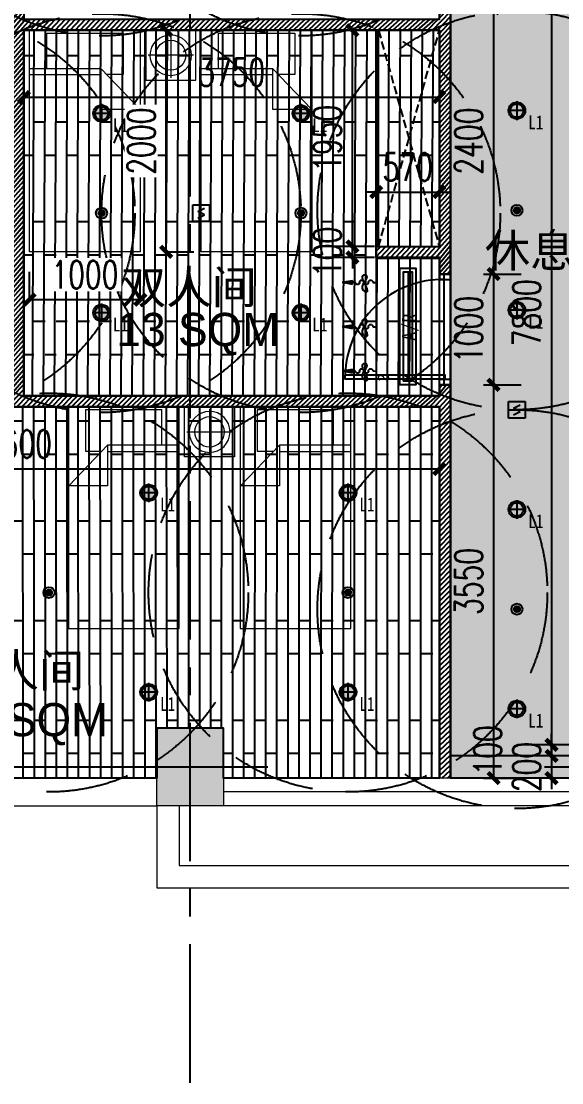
# Model space of a CAD drawing. Header units: millimetres. Extents: x -86392818 to -86307589, y 1129347621 to 1129375919.
# Drawn here: x -86329814 to -86324934, y 1129347621 to 1129357203 of the extents above; entities that cross this region are included whole.
import ezdxf
from ezdxf.enums import TextEntityAlignment as Align

# ---------------------------------------------------------------- set-up
doc = ezdxf.new("R2010")
doc.units = ezdxf.units.MM
doc.header["$LTSCALE"] = 1000
for name, pattern in [('__DASH', [0.35, 0.25, -0.1]), ('CENTER', [2, 1.25, -0.25, 0.25, -0.25]), ('DASH', [0.35, 0.25, -0.1]), ('DASHED', [19.049999999999997, 12.7, -6.35])]:
    doc.linetypes.add(name, pattern=pattern)
doc.layers.get('Defpoints').update_dxf_attribs({"color": 250})
for name, color, linetype in [('AD-DOOR', 4, 'Continuous'), ('A—墙体-填充', 8, 'Continuous'), ('A—轴线', 1, 'CENTER'), ('A—轴线尺寸', 1, 'Continuous'), ('C—平顶—喷淋', 5, 'Continuous'), ('C—平顶—暖通', 47, 'Continuous'), ('C—平顶—灯具', 1, 'Continuous'), ('C—平顶—烟感 温感', 3, 'Continuous'), ('C—平顶—轮廓线', 4, 'Continuous'), ('F—地坪—hatch', 8, 'Continuous'), ('F—地坪—分格', 5, 'Continuous'), ('p—平面—文字', 40, 'Continuous'), ('P—平面—移动家具', 165, 'Continuous'), ('P—隔墙—石膏板墙（到顶）', 2, 'Continuous'), ('TEXT\u3000文字', 4, 'Continuous'), ('WALL-DIM', 3, 'Continuous'), ('家具尺寸', 165, 'Continuous')]:
    doc.layers.add(name, color=color, linetype=linetype)
for name, color, linetype, lineweight in [('Q-01 原始墙柱', 7, 'Continuous', 0), ('Q-02 墙柱填充', 250, 'Continuous', 0), ('Q-11 建筑幕墙', 60, 'Continuous', 0), ('家具', 45, 'Continuous', 9)]:
    doc.layers.add(name, color=color, linetype=linetype, lineweight=lineweight)
doc.styles.add('_TCH_DIM_T3', font='SIMPLEX', dxfattribs={"width": 0.7058823529411765, "bigfont": 'GBCBIG'})
doc.styles.add('ADD-dim', font='isocp.shx', dxfattribs={"width": 0.7, "bigfont": 'hztxt.shx'})
doc.styles.add('HZTXT', font='t.shx', dxfattribs={"bigfont": 'hztxt.shx'})
doc.styles.add('MtXpl_', font='simhei.ttf')
doc.styles.add('STO', font='')
doc.styles.add('WORD-2', font='simhei.ttf', dxfattribs={"height": 2.5})
doc.styles.add('黑体', font='simhei.ttf')
doc.styles.get('STO').set_extended_font_data('SimSun')
doc.dimstyles.new('ADD-(模型空间)', dxfattribs={"dimscale": 100, "dimtxt": 3, "dimasz": 1, "dimexe": 1, "dimexo": 1, "dimgap": 0.4, "dimtad": 1, "dimdec": 0, "dimrnd": 5, "dimzin": 0, "dimdsep": 46, "dimtxsty": 'ADD-dim', "dimblk1": 'DIM1', "dimblk2": 'DIM1', "dimsah": 1, "dimcen": 2, "dimclrd": 33, "dimclre": 33, "dimclrt": 4, "dimadec": 0, "dimazin": 0, "dimtfac": 2, "dimtdec": 0, "dimtix": 1, "dimtmove": 2, "dimatfit": 3, "dimldrblk": 'HBA_Leader_Arrow', "dimfxl": 5, "dimfxlon": 1, "dimtolj": 1, "dimtzin": 0, "dimarcsym": 0})
doc.dimstyles.new('WALL-DIM', dxfattribs={"dimtxt": 250, "dimasz": 100, "dimexe": 250, "dimexo": 300, "dimgap": 100, "dimtad": 1, "dimdec": 0, "dimzin": 0, "dimdsep": 46, "dimtxsty": '_TCH_DIM_T3', "dimblk": 'ARCHTICK', "dimcen": 0.09, "dimclrd": 1, "dimclre": 1, "dimclrt": 7, "dimazin": 2, "dimtfac": 1, "dimtdec": 0, "dimtix": 1, "dimtmove": 2, "dimatfit": 3, "dimfxl": 500, "dimfxlon": 1, "dimtolj": 1, "dimtzin": 0, "dimarcsym": 0})
pattern_1 = [(269.9999999931174, (0, 0), (99.99999948342943, -1.201236269209245e-08), []), (359.9999999931174, (0, 0), (1.081113193379377e-07, 899.9999953508649), [99.99999948342943, -99.99999948342943]), (359.9999999931174, (-99.99999944739234, 299.9999984623007), (1.081113193379377e-07, 899.9999953508649), [99.99999948342943, -99.99999948342943])]

# ---------------------------------------------------------------- blocks, each defined once
blk = doc.blocks.new('SYL11215022')
at = {"layer": '家具'}
for p, q in [((1050.459868043661, 2000), (50.45986804366112, 2000)), ((50.45986804366112, 2000), (50.45986804366112, 0)), ((204.3058246523142, 1973.333333969116), (204.3058246523142, 1600.000010728836)), ((893.448530882597, 1973.333333969116), (204.3058246523142, 1973.333333969116)), ((893.535710260272, 1654.400009155273), (893.535710260272, 1973.54080080986)), ((1050.459868043661, 0), (1050.459868043661, 2000)), ((1325.459868043661, 1980.047607183456), (1325.459868043661, 1569.952392816544)), ((2600.459868043661, 2000), (1600.459868043661, 2000)), ((1600.459868043661, 2000), (1600.459868043661, 0)), ((1754.305824652314, 1973.333333969116), (1754.305824652314, 1600.000010728836)), ((2443.448530882597, 1973.333333969116), (1754.305824652314, 1973.333333969116)), ((2443.535710260272, 1654.400009155273), (2443.535710260272, 1973.54080080986)), ((2600.459868043661, 0), (2600.459868043661, 2000)), ((1120.412260755897, 1775), (1530.507475331426, 1775)), ((54.56242688000202, 1289.600018978119), (405.3337720483541, 1654.400009155273)), ((1050.459868043661, 1654.400009155273), (405.3337720483541, 1654.400009155273)), ((405.3337720483541, 1654.400009155273), (405.3337720483541, 1289.600018978119)), ((1604.562426880002, 1289.600018978119), (1955.333772048354, 1654.400009155273)), ((2600.459868043661, 1654.400009155273), (1955.333772048354, 1654.400009155273)), ((1955.333772048354, 1654.400009155273), (1955.333772048354, 1289.600018978119)), ((204.3058246523142, 1600.000010728836), (353.0257644355297, 1600.000010728836)), ((405.3337720483541, 1596.800010681152), (1050.459868043661, 1596.800010681152)), ((1754.305824652314, 1600.000010728836), (1903.02576443553, 1600.000010728836)), ((1955.333772048354, 1596.800010681152), (2600.459868043661, 1596.800010681152)), ((405.3337720483541, 1289.600018978119), (54.56242688000202, 1289.600018978119)), ((1955.333772048354, 1289.600018978119), (1604.562426880002, 1289.600018978119)), ((50.45986804366112, 0), (1050.459868043661, 0)), ((1600.459868043661, 0), (2600.459868043661, 0))]:
    blk.add_line(p, q, dxfattribs=at)
blk.add_lwpolyline([(1550.459868043661, 1550), (1100.459868043661, 1550), (1100.459868043661, 2000), (1550.459868043661, 2000)], close=True, dxfattribs=at)
for radius, start in [(185.0476072919593, 270.2522354533353), (135.0476072919592, 270.3469040224289)]:
    blk.add_arc((1325.459868043661, 1775), radius, start, 270, dxfattribs=at)
blk = doc.blocks.new('SDSZDFSFDHFJGK')
at = {"color": 8}
blk.add_line((859, -49.99999999998545), (-41, -49.99999999998545), dxfattribs=at)
for points in [[(-41, 0), (-41, 900), (0, 900), (0, 0)], [(-41, 50.00000000001455), (-41, -49.99999999998545), (-91, -49.99999999998545), (-91, 50.00000000001455)], [(859, 50.00000000001455), (859, -49.99999999998545), (909, -49.99999999998545), (909, 50.00000000001455)]]:
    blk.add_lwpolyline(points, close=True)
blk.add_arc((-17.25437660326861, 22.72038917466125), 876.5488854589667, 358.5147112231557, 88.87209163520977, dxfattribs=at)
blk = doc.blocks.new('DIM1')
at = {"color": 8}
blk.add_line((-1.071428571420256, 0), (1.071428571420256, 0), dxfattribs=at)
at = {"const_width": 0.3571428571369176}
blk.add_lwpolyline([(-0.5, -0.5), (0.5, 0.5)], dxfattribs=at)
blk = doc.blocks.new('*D135')
at = {"layer": 'A—轴线尺寸', "color": 33, "lineweight": -2, "transparency": 16777216}
for p, q in [((-2152.406210213901, -3.461333177949624e-13), (-2752.406210213901, -4.426206767755606e-13)), ((-2652.406210213901, -100.0000000000005), (-2652.406210213901, -900.0000000000025)), ((-2152.4062102139, -1000.000000000002), (-2752.4062102139, -1000.000000000003))]:
    blk.add_line(p, q, dxfattribs=at)
at = {"layer": 'Defpoints', "color": 0, "transparency": 16777216}
for p in [(0, 0), (-2652.406210213901, -1000.000000000003), (10280.50964246691, -1000)]:
    blk.add_point(p, dxfattribs=at)
at = {"layer": 'A—轴线尺寸', "color": 33, "lineweight": -2, "transparency": 16777216, "xscale": 100, "yscale": 100, "zscale": 100}
for p, rotation in [((-2652.406210213901, -4.265394502787942e-13), 90), ((-2652.406210213901, -1000.000000000003), 270)]:
    blk.add_blockref('DIM1', p, dxfattribs=dict(at, rotation=rotation))
at = {"layer": 'A—轴线尺寸', "color": 4, "transparency": 16777216, "insert": (-2842.4062102139, -500.0000000000006), "char_height": 300, "attachment_point": 5, "rotation": 90, "style": 'ADD-dim'}
blk.add_mtext('\\A1;1000', dxfattribs=at)
blk = doc.blocks.new('HBA_Leader_Arrow')
blk.add_line((0, 0), (-1, -2.5011e-12))
at = {"extrusion": (0, 0, -1)}
blk.add_lwpolyline([(0, 0), (0.5972653364297003, -1.064895548016236), (0.9647843767884297, -0.7876872378553799), (0.0743038223095027, 5.9117e-12), (0.9647843767884297, 0.7876872378503778), (0.5972653364301542, 1.064895548012827)], close=True, dxfattribs=at)
for points in [[(-0.9647843767920676, 0.7876872378503778), (-0.5972653364351564, 1.064895548013055), (-0.0743038223163239, -2.274e-13), (0, 0)], [(-0.9647843767884297, -0.7876872378553799), (-0.5972653364297003, -1.064895548016236), (-0.0743038223163239, -2.274e-13), (0, 0)]]:
    blk.add_solid(points)
blk = doc.blocks.new('dffsdsardegew')
at = {"layer": 'C—平顶—灯具'}
h = blk.add_hatch(color=7, dxfattribs=at)
h.set_gradient(color1=(255, 255, 255), color2=(128, 128, 128), name='SPHERICAL')
edge = h.paths.add_edge_path()
edge.add_arc((0, 0), 59.99999982783518, 0, 360)
for p, q in [((84.94745390117168, 0), (-84.94745390117168, 0)), ((0, 84.94745397567749), (0, -84.94745397567749))]:
    blk.add_line(p, q, dxfattribs=at)
for radius in [74.99999978479399, 59.99999982783518]:
    blk.add_circle((0, 0), radius, dxfattribs=at)
at = {"layer": 'C—平顶—灯具', "style": '黑体', "width": 0.8}
blk.add_text('L1', height=124.9999996419401, dxfattribs=at).set_placement((171.2003185302019, -105.796276807785, 94.12059754060085), align=Align.MIDDLE_CENTER)
blk = doc.blocks.new('pen lin')
at = {"layer": 'C—平顶—喷淋'}
blk.add_hatch(color=8, dxfattribs=at).paths.add_polyline_path([(-27.5, 0, 1), (27.5, 0, 1)])
for radius in [49.99999999999999, 27.49999999999999]:
    blk.add_circle((0, 0), radius, dxfattribs=at)
at = {"layer": 'Defpoints', "color": 251, "linetype": 'DASH', "ltscale": 3}
blk.add_circle((0, 0), 1800, dxfattribs=at)
blk = doc.blocks.new('_ArchTick')
at = {"color": 44, "const_width": 0.4}
blk.add_lwpolyline([(-0.5, -0.5), (0.5, 0.5)], dxfattribs=at)
blk = doc.blocks.new('*D193')
at = {"layer": 'Defpoints', "color": 0, "transparency": 16777216}
for p in [(-86326824.2929096, 1129355170.563719), (-86326324.2066024, 1129355170.563719), (-86326324.2066024, 1129355070.563719)]:
    blk.add_point(p, dxfattribs=at)
at = {"layer": 'WALL-DIM', "color": 1, "lineweight": -2, "transparency": 16777216}
for p, q in [((-86326824.2929096, 1129355170.563719), (-86326824.2929096, 1129355270.563719)), ((-86326624.2066024, 1129355170.563719), (-86327074.2929096, 1129355170.563719)), ((-86326824.2929096, 1129355070.563719), (-86326824.2929096, 1129355170.563719)), ((-86326624.2066024, 1129355070.563719), (-86327074.2929096, 1129355070.563719)), ((-86326824.2929096, 1129355070.563719), (-86326824.2929096, 1129354970.563719))]:
    blk.add_line(p, q, dxfattribs=at)
at = {"layer": 'WALL-DIM', "color": 1, "lineweight": -2, "transparency": 16777216, "xscale": 100, "yscale": 100, "zscale": 100}
for p, rotation in [((-86326824.2929096, 1129355170.563719), 270), ((-86326824.2929096, 1129355070.563719), 90)]:
    blk.add_blockref('_ArchTick', p, dxfattribs=dict(at, rotation=rotation))
at = {"layer": 'WALL-DIM', "color": 7, "transparency": 16777216, "insert": (-86327049.29290926, 1129355120.563719), "char_height": 250, "attachment_point": 5, "rotation": 90, "style": '_TCH_DIM_T3'}
blk.add_mtext('\\A1;100', dxfattribs=at)
blk = doc.blocks.new('*D194')
at = {"layer": 'Defpoints', "color": 0, "transparency": 16777216}
for p in [(-86326824.29290964, 1129357120.965557), (-86326466.06808792, 1129357120.965557), (-86326324.2066024, 1129355170.563719)]:
    blk.add_point(p, dxfattribs=at)
at = {"layer": 'WALL-DIM', "color": 1, "lineweight": -2, "transparency": 16777216}
for p, q in [((-86326766.06808792, 1129357120.965557), (-86327074.29290964, 1129357120.965557)), ((-86326824.29290964, 1129355170.563719), (-86326824.29290964, 1129357120.965557)), ((-86326624.2066024, 1129355170.563719), (-86327074.29290964, 1129355170.563719))]:
    blk.add_line(p, q, dxfattribs=at)
at = {"layer": 'WALL-DIM', "color": 1, "lineweight": -2, "transparency": 16777216, "xscale": 100, "yscale": 100, "zscale": 100}
for p, rotation in [((-86326824.29290964, 1129357120.965557), 90), ((-86326824.29290964, 1129355170.563719), 270)]:
    blk.add_blockref('_ArchTick', p, dxfattribs=dict(at, rotation=rotation))
at = {"layer": 'WALL-DIM', "color": 7, "transparency": 16777216, "insert": (-86327049.2929093, 1129356145.764638), "char_height": 250, "attachment_point": 5, "rotation": 90, "style": '_TCH_DIM_T3'}
blk.add_mtext('\\A1;1950', dxfattribs=at)
blk = doc.blocks.new('*D195')
at = {"layer": 'Defpoints', "color": 0, "transparency": 16777216}
for p in [(-86326039.20660238, 1129355661.178685), (-86326609.20660238, 1129355175.563719), (-86326039.20660238, 1129355175.563719)]:
    blk.add_point(p, dxfattribs=at)
at = {"layer": 'WALL-DIM', "color": 1, "lineweight": -2, "transparency": 16777216}
for p, q in [((-86326609.20660238, 1129355475.563719), (-86326609.20660238, 1129355911.178685)), ((-86326039.20660238, 1129355475.563719), (-86326039.20660238, 1129355911.178685)), ((-86326609.20660238, 1129355661.178685), (-86326709.20660238, 1129355661.178685)), ((-86326609.20660238, 1129355661.178685), (-86326039.20660238, 1129355661.178685)), ((-86326039.20660238, 1129355661.178685), (-86325939.20660238, 1129355661.178685))]:
    blk.add_line(p, q, dxfattribs=at)
at = {"layer": 'WALL-DIM', "color": 1, "lineweight": -2, "transparency": 16777216, "xscale": 100, "yscale": 100, "zscale": 100}
blk.add_blockref('_ArchTick', (-86326609.20660238, 1129355661.178685), dxfattribs=at)
at = {"layer": 'WALL-DIM', "color": 1, "lineweight": -2, "transparency": 16777216, "xscale": 100, "yscale": 100, "zscale": 100, "rotation": 180}
blk.add_blockref('_ArchTick', (-86326039.20660238, 1129355661.178685), dxfattribs=at)
at = {"layer": 'WALL-DIM', "color": 7, "transparency": 16777216, "insert": (-86326324.20660238, 1129355886.178685), "char_height": 250, "attachment_point": 5, "style": '_TCH_DIM_T3'}
blk.add_mtext('\\A1;570', dxfattribs=at)
blk = doc.blocks.new('*D201')
at = {"layer": 'Defpoints', "color": 0, "transparency": 16777216}
for p in [(-86333639.30134529, 1129353695.441485), (-86326039.20660238, 1129353695.441485), (-86326039.20660238, 1129353161.662208)]:
    blk.add_point(p, dxfattribs=at)
at = {"layer": 'WALL-DIM', "color": 1, "lineweight": -2, "transparency": 16777216}
for p, q in [((-86333639.30134529, 1129353395.441485), (-86333639.30134529, 1129352911.662208)), ((-86326039.20660238, 1129353395.441485), (-86326039.20660238, 1129352911.662208)), ((-86333639.30134529, 1129353161.662208), (-86326039.20660238, 1129353161.662208))]:
    blk.add_line(p, q, dxfattribs=at)
at = {"layer": 'WALL-DIM', "color": 1, "lineweight": -2, "transparency": 16777216, "xscale": 100, "yscale": 100, "zscale": 100, "rotation": 180}
blk.add_blockref('_ArchTick', (-86333639.30134529, 1129353161.662208), dxfattribs=at)
at = {"layer": 'WALL-DIM', "color": 1, "lineweight": -2, "transparency": 16777216, "xscale": 100, "yscale": 100, "zscale": 100}
blk.add_blockref('_ArchTick', (-86326039.20660238, 1129353161.662208), dxfattribs=at)
at = {"layer": 'WALL-DIM', "color": 7, "transparency": 16777216, "insert": (-86329839.25397384, 1129353386.662208), "char_height": 250, "attachment_point": 5, "style": '_TCH_DIM_T3'}
blk.add_mtext('\\A1;7600', dxfattribs=at)
blk = doc.blocks.new('*D207')
at = {"layer": 'Defpoints', "color": 0, "transparency": 16777216}
for p in [(-86329789.25397384, 1129357004.336864), (-86326039.20660233, 1129357004.336864), (-86326039.20660233, 1129356517.94135)]:
    blk.add_point(p, dxfattribs=at)
at = {"layer": 'WALL-DIM', "color": 1, "lineweight": -2, "transparency": 16777216}
for p, q in [((-86329789.25397384, 1129356704.336864), (-86329789.25397384, 1129356267.94135)), ((-86326039.20660233, 1129356704.336864), (-86326039.20660233, 1129356267.94135)), ((-86329789.25397384, 1129356517.94135), (-86326039.20660233, 1129356517.94135))]:
    blk.add_line(p, q, dxfattribs=at)
at = {"layer": 'WALL-DIM', "color": 1, "lineweight": -2, "transparency": 16777216, "xscale": 100, "yscale": 100, "zscale": 100, "rotation": 180}
blk.add_blockref('_ArchTick', (-86329789.25397384, 1129356517.94135), dxfattribs=at)
at = {"layer": 'WALL-DIM', "color": 1, "lineweight": -2, "transparency": 16777216, "xscale": 100, "yscale": 100, "zscale": 100}
blk.add_blockref('_ArchTick', (-86326039.20660233, 1129356517.94135), dxfattribs=at)
at = {"layer": 'WALL-DIM', "color": 7, "transparency": 16777216, "insert": (-86327914.23028809, 1129356742.94135), "char_height": 250, "attachment_point": 5, "style": '_TCH_DIM_T3'}
blk.add_mtext('\\A1;3750', dxfattribs=at)
blk = doc.blocks.new('*D292')
at = {"layer": 'Defpoints', "color": 0, "transparency": 16777216}
for p in [(-86324299.20660242, 1129358470.965557), (-86325026.65022859, 1129350670.965557), (-86324339.20660241, 1129350670.965557)]:
    blk.add_point(p, dxfattribs=at)
at = {"layer": 'WALL-DIM', "color": 1, "lineweight": -2, "transparency": 16777216}
for p, q in [((-86324599.20660242, 1129358470.965557), (-86325276.65022859, 1129358470.965557)), ((-86325026.65022859, 1129358470.965557), (-86325026.65022859, 1129350670.965557)), ((-86324639.20660241, 1129350670.965557), (-86325276.65022859, 1129350670.965557))]:
    blk.add_line(p, q, dxfattribs=at)
at = {"layer": 'WALL-DIM', "color": 1, "lineweight": -2, "transparency": 16777216, "xscale": 100, "yscale": 100, "zscale": 100}
for p, rotation in [((-86325026.65022859, 1129358470.965557), 90), ((-86325026.65022859, 1129350670.965557), 270)]:
    blk.add_blockref('_ArchTick', p, dxfattribs=dict(at, rotation=rotation))
at = {"layer": 'WALL-DIM', "color": 7, "transparency": 16777216, "insert": (-86325251.65022825, 1129354570.965557), "char_height": 250, "attachment_point": 5, "rotation": 90, "style": '_TCH_DIM_T3'}
blk.add_mtext('\\A1;7800', dxfattribs=at)
blk = doc.blocks.new('*D293')
at = {"layer": 'Defpoints', "color": 0, "transparency": 16777216}
for p in [(-86324339.20660241, 1129350670.965557), (-86325026.65022868, 1129350570.965557), (-86324339.20660241, 1129350570.965557)]:
    blk.add_point(p, dxfattribs=at)
at = {"layer": 'WALL-DIM', "color": 1, "lineweight": -2, "transparency": 16777216}
for p, q in [((-86325026.65022868, 1129350670.965557), (-86325026.65022868, 1129350770.965557)), ((-86324639.20660241, 1129350670.965557), (-86325276.65022868, 1129350670.965557)), ((-86325026.65022868, 1129350670.965557), (-86325026.65022868, 1129350570.965557)), ((-86324639.20660241, 1129350570.965557), (-86325276.65022868, 1129350570.965557)), ((-86325026.65022868, 1129350570.965557), (-86325026.65022868, 1129350470.965557))]:
    blk.add_line(p, q, dxfattribs=at)
at = {"layer": 'WALL-DIM', "color": 1, "lineweight": -2, "transparency": 16777216, "xscale": 100, "yscale": 100, "zscale": 100}
for p, rotation in [((-86325026.65022868, 1129350670.965557), 270), ((-86325026.65022868, 1129350570.965557), 90)]:
    blk.add_blockref('_ArchTick', p, dxfattribs=dict(at, rotation=rotation))
at = {"layer": 'WALL-DIM', "color": 7, "transparency": 16777216, "insert": (-86325602.34415856, 1129350620.965557), "char_height": 250, "attachment_point": 5, "rotation": 90, "style": '_TCH_DIM_T3'}
blk.add_mtext('\\A1;100', dxfattribs=at)
blk = doc.blocks.new('*D294')
at = {"layer": 'Defpoints', "color": 0, "transparency": 16777216}
for p in [(-86324339.20660241, 1129350570.965557), (-86325026.65022865, 1129350370.965557), (-86324339.20660241, 1129350370.965557)]:
    blk.add_point(p, dxfattribs=at)
at = {"layer": 'WALL-DIM', "color": 1, "lineweight": -2, "transparency": 16777216}
for p, q in [((-86325026.65022865, 1129350570.965557), (-86325026.65022865, 1129350670.965557)), ((-86324639.20660241, 1129350570.965557), (-86325276.65022865, 1129350570.965557)), ((-86325026.65022865, 1129350570.965557), (-86325026.65022865, 1129350370.965557)), ((-86324639.20660241, 1129350370.965557), (-86325276.65022865, 1129350370.965557)), ((-86325026.65022865, 1129350370.965557), (-86325026.65022865, 1129350270.965557))]:
    blk.add_line(p, q, dxfattribs=at)
at = {"layer": 'WALL-DIM', "color": 1, "lineweight": -2, "transparency": 16777216, "xscale": 100, "yscale": 100, "zscale": 100}
for p, rotation in [((-86325026.65022865, 1129350570.965557), 270), ((-86325026.65022865, 1129350370.965557), 90)]:
    blk.add_blockref('_ArchTick', p, dxfattribs=dict(at, rotation=rotation))
at = {"layer": 'WALL-DIM', "color": 7, "transparency": 16777216, "insert": (-86325251.6502283, 1129350470.965557), "char_height": 250, "attachment_point": 5, "rotation": 90, "style": '_TCH_DIM_T3'}
blk.add_mtext('\\A1;200', dxfattribs=at)
blk = doc.blocks.new('*D297')
at = {"layer": 'Defpoints', "color": 0, "transparency": 16777216}
for p in [(-86325939.20660236, 1129357320.965556), (-86325939.20660236, 1129354920.965556), (-86325549.53988303, 1129354920.965556)]:
    blk.add_point(p, dxfattribs=at)
at = {"layer": 'WALL-DIM', "color": 1, "lineweight": -2, "transparency": 16777216}
for p, q in [((-86325639.20660236, 1129357320.965556), (-86325299.53988303, 1129357320.965556)), ((-86325549.53988303, 1129357320.965556), (-86325549.53988303, 1129354920.965556)), ((-86325639.20660236, 1129354920.965556), (-86325299.53988303, 1129354920.965556))]:
    blk.add_line(p, q, dxfattribs=at)
at = {"layer": 'WALL-DIM', "color": 1, "lineweight": -2, "transparency": 16777216, "xscale": 100, "yscale": 100, "zscale": 100}
for p, rotation in [((-86325549.53988303, 1129357320.965556), 90), ((-86325549.53988303, 1129354920.965556), 270)]:
    blk.add_blockref('_ArchTick', p, dxfattribs=dict(at, rotation=rotation))
at = {"layer": 'WALL-DIM', "color": 7, "transparency": 16777216, "insert": (-86325774.53988269, 1129356120.965556), "char_height": 250, "attachment_point": 5, "rotation": 90, "style": '_TCH_DIM_T3'}
blk.add_mtext('\\A1;2400', dxfattribs=at)
blk = doc.blocks.new('*D298')
at = {"layer": 'Defpoints', "color": 0, "transparency": 16777216}
for p in [(-86325939.20660236, 1129354920.965556), (-86325939.20660235, 1129353920.965556), (-86325549.53988306, 1129353920.965556)]:
    blk.add_point(p, dxfattribs=at)
at = {"layer": 'WALL-DIM', "color": 1, "lineweight": -2, "transparency": 16777216}
for p, q in [((-86325639.20660236, 1129354920.965556), (-86325299.53988306, 1129354920.965556)), ((-86325549.53988306, 1129354920.965556), (-86325549.53988306, 1129353920.965556)), ((-86325639.20660235, 1129353920.965556), (-86325299.53988306, 1129353920.965556))]:
    blk.add_line(p, q, dxfattribs=at)
at = {"layer": 'WALL-DIM', "color": 1, "lineweight": -2, "transparency": 16777216, "xscale": 100, "yscale": 100, "zscale": 100}
for p, rotation in [((-86325549.53988306, 1129354920.965556), 90), ((-86325549.53988306, 1129353920.965556), 270)]:
    blk.add_blockref('_ArchTick', p, dxfattribs=dict(at, rotation=rotation))
at = {"layer": 'WALL-DIM', "color": 7, "transparency": 16777216, "insert": (-86325774.53988272, 1129354420.965556), "char_height": 250, "attachment_point": 5, "rotation": 90, "style": '_TCH_DIM_T3'}
blk.add_mtext('\\A1;1000', dxfattribs=at)
blk = doc.blocks.new('*D299')
at = {"layer": 'Defpoints', "color": 0, "transparency": 16777216}
for p in [(-86325939.20660235, 1129353920.965556), (-86325939.20660235, 1129350370.965557), (-86325549.53988309, 1129350370.965557)]:
    blk.add_point(p, dxfattribs=at)
at = {"layer": 'WALL-DIM', "color": 1, "lineweight": -2, "transparency": 16777216}
for p, q in [((-86325639.20660235, 1129353920.965556), (-86325299.53988309, 1129353920.965556)), ((-86325549.53988309, 1129353920.965556), (-86325549.53988309, 1129350370.965557)), ((-86325639.20660235, 1129350370.965557), (-86325299.53988309, 1129350370.965557))]:
    blk.add_line(p, q, dxfattribs=at)
at = {"layer": 'WALL-DIM', "color": 1, "lineweight": -2, "transparency": 16777216, "xscale": 100, "yscale": 100, "zscale": 100}
for p, rotation in [((-86325549.53988309, 1129353920.965556), 90), ((-86325549.53988309, 1129350370.965557), 270)]:
    blk.add_blockref('_ArchTick', p, dxfattribs=dict(at, rotation=rotation))
at = {"layer": 'WALL-DIM', "color": 7, "transparency": 16777216, "insert": (-86325774.53988275, 1129352145.965556), "char_height": 250, "attachment_point": 5, "rotation": 90, "style": '_TCH_DIM_T3'}
blk.add_mtext('\\A1;3550', dxfattribs=at)
blk = doc.blocks.new('smoker')
for p, q in [((-144.0000000984874, -144.0000000975269), (-144.0000000984874, 144.0000000975269)), ((-144.0000000984874, 144.0000000975269), (144.0000000981381, 144.0000000975269)), ((-57.60000004037283, 28.80000001835288), (57.60000004037283, 86.40000006099581)), ((57.60000004037283, -28.80000001835288), (-57.60000004037283, 28.80000001835288)), ((144.0000000981381, 144.0000000975269), (144.0000000981381, -144.0000000975269)), ((144.0000000981381, -144.0000000975269), (-144.0000000984874, -144.0000000975269)), ((-57.60000004037283, -86.40000006099581), (57.60000004037283, -28.80000001835288))]:
    blk.add_line(p, q)
blk = doc.blocks.new('*U307')
at = {"linetype": 'DASHED', "ltscale": 5}
h = blk.add_hatch(dxfattribs=at)
h.set_pattern_fill('ANSI31', color=250, scale=8, angle=315, style=0)
h.set_pattern_definition([(0, (408.4614638931748, 1.935061369293013e-11), (8.9e-15, 25.4), [])])
h.paths.add_polyline_path([(16.12207963719263, 58.87791939108989), (16.12207963722176, 16.12207963752008), (508.6769951292886, 16.12207963753943), (508.6769951292595, 58.87791939110924)])
blk.add_line((-2.91038e-11, 74.9999990286099), (0, 0))
at = {"color": 251}
blk.add_line((16.12207963719265, 58.87791939108989), (16.12207963722176, 16.12207963752007), dxfattribs=at)
blk.add_lwpolyline([(-2.91038e-11, 74.9999990286099), (524.7990747669469, 74.99999902862926), (524.799074766976, 1.935061369293013e-11), (0, 0)])
blk.add_lwpolyline([(-2.91038e-11, 74.9999990286099), (524.7990747669469, 74.99999902862926), (524.799074766976, 1.935061369293013e-11), (0, 0)])
blk.add_lwpolyline([(16.12207963719265, 58.87791939108989), (508.6769951292595, 58.87791939110924), (508.6769951292886, 16.12207963753942), (16.12207963722176, 16.12207963752007)], dxfattribs=at)
blk.add_lwpolyline([(16.12207963719265, 58.87791939108989), (508.6769951292595, 58.87791939110924), (508.6769951292886, 16.12207963753942), (16.12207963722176, 16.12207963752007)], dxfattribs=at)
at = {"style": 'WORD-2'}
blk.add_attdef('A/S_001', (591.0874119215388, 55.90921457137409), '', height=40, dxfattribs=at)
blk = doc.blocks.new('A$C17F63F54')
at = {"layer": 'C—平顶—暖通'}
blk.add_hatch(color=256, dxfattribs=at).paths.add_polyline_path([(-0.2596390900653205, 128.0441900849401), (-6.633894742175471, 89.06014079574379), (6.278446664589865, 89.0518114004517)])
for p, q in [((-0.2596390900798724, 128.044190084911), (-6.633894742095436, 89.0601407958311, 304.2596566384486)), ((-0.2596390900798724, 128.0441900847945), (6.278446664575313, 89.0518114004517, 304.5291036382209)), ((6.278446664458897, 89.05181140033528, 304.5291036382191), (-6.633894742182747, 89.06014079574379, 304.2596566384432)), ((-0.1755918459457462, 86.5952645567013), (-0.1805815091574914, 89.0559779413743)), ((-0.1612779507486266, 79.53619223384885), (-0.1755918459457462, 86.5952645567013)), ((-0.02530511620716425, 12.47952726966469), (-7.275957614183426e-12, 0))]:
    blk.add_line(p, q, dxfattribs=at)
for centre, major_axis, ratio, start_param, end_param in [((-0.1936202255965327, 54.38977389701176), (5.856204199849822, 5.88000206145645), 0.9999999999967406, 0.6339838656442424, 2.35619449019425), ((-0.1102881379702012, 54.38994287222158), (-5.939046229121175, 5.915009400773366), 0.9999999999993869, 0.7853981634135043, 2.356194490209538), ((-4.326824604977446, 66.95456925107283), (-9.390456606674936, 9.352451044021558), 0.9999999999928292, 4.712388980353386, 5.176036589349728), ((-0.07629492933483562, 37.62577663132106), (-5.939046229128526, 5.915009400780688), 0.9999999999969119, 3.926990816973035, 5.497787143763095), ((2.017945406601939, 69.08379723731196), (-4.648549790141436, 4.629735928611958), 0.9999999999997758, 2.20478019244536, 4.248741371395992), ((-4.326824604569993, 66.95456925098551), (-9.390456606399347, 9.352451043747072), 0.999999999999482, 4.248741371376741, 4.712388980377646), ((-0.04230172053939896, 20.86161038989667), (-5.939046229227773, 5.915009400879527), 0.9999999999984901, -0.7853981633982032, 0.7853981633964535), ((-0.04230172065581428, 20.8616103901295), (-5.939046229121175, 5.915009400773366), 0.9999999999993869, 0.7853981634135043, 2.356194490209538), ((-0.07629492933483562, 37.62577663094271), (5.915009400780688, 5.939046229128526), 0.9999999999969119, 3.926990817006285, 5.497787143796343)]:
    blk.add_ellipse(centre, major_axis=major_axis, ratio=ratio, start_param=start_param, end_param=end_param, dxfattribs=at)
blk.add_spline([(-0.196613282438193, 45.02082850955776, 8.114779437599282), (29.25720798734255, 48.68284663185477, -81.53406640920548), (13.41335598957812, 39.69659893005155, 8.07266106468478), (-26.6037407601325, 48.11037714872509, 8.07266106468478), (-25.43068081071397, 36.40358729084255, 8.07266106468478), (-0.196613282438193, 45.02082850955776, 8.114779437599282)], degree=3, dxfattribs=at)
blk = doc.blocks.new('fdfdsfdshrtfew')
at = {"layer": 'C—平顶—暖通', "xscale": 2.4, "yscale": 2.4, "zscale": 2.4, "rotation": 270}
for p in [(0, 800), (0, 400), (0, 0)]:
    blk.add_blockref('A$C17F63F54', p, dxfattribs=at)
at = {"layer": 'C—平顶—暖通', "style": 'STO'}
blk.add_text('S', height=100, rotation=90, dxfattribs=at).set_placement((-15.85923075675964, -94.37552370131016, -1116.165065676689))
blk = doc.blocks.new('*D347')
at = {"layer": 'Defpoints', "color": 0, "transparency": 16777216}
for p in [(-86328739.25397383, 1129354690.282074), (-86329739.25397383, 1129353997.3796), (-86328739.25397383, 1129353997.3796)]:
    blk.add_point(p, dxfattribs=at)
at = {"layer": '家具尺寸', "color": 1, "lineweight": -2, "transparency": 16777216}
for p, q in [((-86329739.25397383, 1129354685.282074), (-86329739.25397383, 1129354940.282074)), ((-86328739.25397383, 1129354685.282074), (-86328739.25397383, 1129354940.282074)), ((-86329739.25397383, 1129354690.282074), (-86328739.25397383, 1129354690.282074))]:
    blk.add_line(p, q, dxfattribs=at)
at = {"layer": '家具尺寸', "color": 1, "lineweight": -2, "transparency": 16777216, "xscale": 100, "yscale": 100, "zscale": 100, "rotation": 180}
blk.add_blockref('_ArchTick', (-86329739.25397383, 1129354690.282074), dxfattribs=at)
at = {"layer": '家具尺寸', "color": 1, "lineweight": -2, "transparency": 16777216, "xscale": 100, "yscale": 100, "zscale": 100}
blk.add_blockref('_ArchTick', (-86328739.25397383, 1129354690.282074), dxfattribs=at)
at = {"layer": '家具尺寸', "color": 7, "transparency": 16777216, "insert": (-86329239.25397383, 1129354915.282074), "char_height": 250, "attachment_point": 5, "style": '_TCH_DIM_T3', "bg_fill": 3, "box_fill_scale": 1.1, "bg_fill_color": 256, "bg_fill_true_color": 13158600, "bg_fill_transparency": 0}
blk.add_mtext('\\A1;1000', dxfattribs=at)
blk = doc.blocks.new('*D348')
at = {"layer": 'Defpoints', "color": 0, "transparency": 16777216}
for p in [(-86328996.92865027, 1129357120.965557), (-86328505.97795884, 1129357120.965557), (-86328996.92865027, 1129355120.965557)]:
    blk.add_point(p, dxfattribs=at)
at = {"layer": '家具尺寸', "color": 1, "lineweight": -2, "transparency": 16777216}
for p, q in [((-86328510.97795884, 1129357120.965557), (-86328255.97795884, 1129357120.965557)), ((-86328505.97795884, 1129355120.965557), (-86328505.97795884, 1129357120.965557)), ((-86328510.97795884, 1129355120.965557), (-86328255.97795884, 1129355120.965557))]:
    blk.add_line(p, q, dxfattribs=at)
at = {"layer": '家具尺寸', "color": 1, "lineweight": -2, "transparency": 16777216, "xscale": 100, "yscale": 100, "zscale": 100}
for p, rotation in [((-86328505.97795884, 1129357120.965557), 90), ((-86328505.97795884, 1129355120.965557), 270)]:
    blk.add_blockref('_ArchTick', p, dxfattribs=dict(at, rotation=rotation))
at = {"layer": '家具尺寸', "color": 7, "transparency": 16777216, "insert": (-86328730.9779585, 1129356120.965556), "char_height": 250, "attachment_point": 5, "rotation": 90, "style": '_TCH_DIM_T3', "bg_fill": 3, "box_fill_scale": 1.1, "bg_fill_color": 256, "bg_fill_true_color": 13158600, "bg_fill_transparency": 0}
blk.add_mtext('\\A1;2000', dxfattribs=at)
blk = doc.blocks.new('A$C5AE9663F')
at = {"layer": 'A—轴线', "color": 24, "linetype": 'CENTER'}
blk.add_line((9200, -2850), (9200, 24600), dxfattribs=at)
at = {"layer": 'A—轴线', "color": 24, "linetype": 'CENTER', "ltscale": 10}
blk.add_line((29900, 0), (-4400, 0), dxfattribs=at)
at = {"layer": 'A—轴线尺寸'}
dim = blk.add_linear_dim(base=(-2652.406210213901, -1000.000000000003), p1=(0, 0), p2=(10280.5096424669, -1000), angle=90, dimstyle='ADD-(模型空间)', dxfattribs=at)
dim.commit()
dim.dimension.update_dxf_attribs({"geometry": '*D135', "text_midpoint": (-2842.4062102139, -500.0000000000006)})

msp = doc.modelspace()

# ---------------------------------------------------------------- hatches: boundary and pattern name
at = {"layer": 'A—墙体-填充'}
h = msp.add_hatch(dxfattribs=at)
h.set_pattern_fill('ANSI31', color=8, scale=10, style=0)
h.set_pattern_definition([(45, (0, 0), (-22.45064030267288, 22.45064030267288), [])])
h.paths.add_polyline_path([(-86325939.20660233, 1129357320.965556), (-86326039.20660233, 1129357320.965556), (-86326039.20660238, 1129357220.965556), (-86329789.25397384, 1129357220.965556), (-86329789.25397384, 1129360520.965556), (-86328589.20660238, 1129360520.965556), (-86328589.20660238, 1129360620.965556), (-86333739.30134529, 1129360620.965557), (-86333739.30134529, 1129358320.965556), (-86333639.3013453, 1129358320.965556), (-86333639.3013453, 1129358470.563719), (-86333069.30134529, 1129358470.563719), (-86333069.30134529, 1129358570.563719), (-86333639.3013453, 1129358570.563719), (-86333639.30134529, 1129360520.965556), (-86329889.25397384, 1129360520.965556), (-86329889.25397384, 1129357220.965556), (-86333639.30134532, 1129357220.965556), (-86333639.30134532, 1129357320.965556), (-86333739.3013453, 1129357320.965556), (-86333739.30134535, 1129354920.965556), (-86333639.3013454, 1129354920.965556), (-86333639.30134535, 1129355070.563719), (-86333069.30134535, 1129355070.563719), (-86333069.30134535, 1129355170.563719), (-86333639.30134535, 1129355170.563719), (-86333639.30134532, 1129357120.965556), (-86329889.25397384, 1129357120.965556), (-86329889.25397384, 1129353820.965556), (-86333639.30134532, 1129353820.965556), (-86333639.30134538, 1129353920.965556), (-86333739.30134535, 1129353920.965556), (-86333739.3013453, 1129351470.815869), (-86333639.30134535, 1129351470.815869), (-86333639.30134535, 1129351670.563719), (-86333069.30134532, 1129351670.563719), (-86333069.30134532, 1129351770.563719), (-86333639.30134532, 1129351770.563719), (-86333639.30134533, 1129353720.965556), (-86326039.20660238, 1129353720.965556), (-86326039.20660238, 1129350370.965556), (-86325939.20660238, 1129350370.965556), (-86325939.20660232, 1129353920.965556), (-86326039.20660232, 1129353920.965556), (-86326039.20660238, 1129353820.965556), (-86329789.25397384, 1129353820.965556), (-86329789.25397384, 1129357120.965556), (-86326039.20660233, 1129357120.965556), (-86326039.20660238, 1129355170.563719), (-86326609.20660236, 1129355170.563719), (-86326609.20660236, 1129355070.563719), (-86326039.20660238, 1129355070.563719), (-86326039.20660238, 1129354920.965556), (-86325939.20660238, 1129354920.965556)])
at = {"layer": 'F—地坪—hatch'}
h = msp.add_hatch(dxfattribs=at)
h.set_pattern_fill('AR-SAND', color=251, scale=5)
h.set_pattern_definition([(37.50000000000001, (0, 0), (-8.000156479920228, 244.7066186646712), [0, -193.04, 0, -215.9, 0, -206.375]), (7.499999999999999, (0, 0), (224.7616415690013, 358.4125502841771), [0, -104.14, 0, -173.99, 0, -66.67500000000001]), (327.5, (-156.21, 0), (395.496185120729, 0.718592339272881), [0, -63.5, 0, -228.6, 0, -298.45]), (317.5, (-156.21, 0), (381.7782262361486, 111.4646616286082), [0, -31.75, 0, -149.86, 0, -171.45])])
h.paths.add_polyline_path([(-86323939.20660238, 1129350370.965556), (-86323939.20660238, 1129352320.965557), (-86323939.20660238, 1129352420.965557), (-86323939.2066025, 1129354370.965557), (-86323939.20660238, 1129354470.965557), (-86323939.20660238, 1129356420.965556), (-86323939.20660238, 1129356520.965556), (-86323939.20660238, 1129358470.965556), (-86324739.20660238, 1129358470.965556), (-86324739.20660238, 1129360620.965556), (-86325939.20660238, 1129360620.965556), (-86325939.20660238, 1129350370.965556)])
h = msp.add_hatch(dxfattribs=at)
h.set_pattern_fill('A-木地板', color=251, scale=0.9999999948342944, angle=-90.00000000688259)
h.set_pattern_definition(pattern_1)
h.paths.add_polyline_path([(-86326039.20660222, 1129357120.965556), (-86329789.25397368, 1129357120.965556), (-86329789.25397368, 1129353820.965556), (-86326039.2066022, 1129353820.965556), (-86326039.2066022, 1129353920.965556), (-86325939.20660217, 1129353920.965556), (-86325939.20660217, 1129354920.965556), (-86326039.20660217, 1129354920.965556), (-86326039.20660217, 1129355065.563719), (-86326609.20660222, 1129355065.563719), (-86326609.20660222, 1129355165.563719), (-86326039.20660222, 1129355165.563719)])
h = msp.add_hatch(dxfattribs=at)
h.set_pattern_fill('A-木地板', color=251, scale=0.9999999948342944, angle=-90.00000000688259)
h.set_pattern_definition(pattern_1)
h.paths.add_polyline_path([(-86326039.20660238, 1129353720.965556), (-86333639.30134532, 1129353720.965556), (-86333639.30134532, 1129351765.563719), (-86333069.30134532, 1129351765.563719), (-86333069.30134532, 1129351665.563719), (-86333639.30134535, 1129351665.563719), (-86333639.30134535, 1129351470.815869), (-86333739.3013453, 1129351470.815869), (-86333739.3013453, 1129350470.834794), (-86333639.30134536, 1129350470.834794), (-86333639.30134536, 1129350370.965556), (-86328589.20660238, 1129350370.965556), (-86328589.20660238, 1129350820.965556), (-86327989.20660238, 1129350820.965556), (-86327989.20660238, 1129350370.965556), (-86326039.20660238, 1129350370.965556)])
at = {"layer": 'Q-02 墙柱填充'}
h = msp.add_hatch(color=256, dxfattribs=at)
h.dxf.hatch_style = 1
h.paths.add_polyline_path([(-86337189.20660238, 1129371620.965556), (-86337789.20660238, 1129371620.965556), (-86337789.20660238, 1129370920.965556), (-86337189.20660238, 1129370920.965556)])
h.paths.add_polyline_path([(-86332639.20660238, 1129371420.965556), (-86333139.20660238, 1129371420.965556), (-86333139.20660238, 1129370920.965556), (-86332639.20660238, 1129370920.965556)])
h.paths.add_polyline_path([(-86327989.20660238, 1129371620.965556), (-86328589.20660238, 1129371620.965556), (-86328589.20660238, 1129370920.965556), (-86327989.20660238, 1129370920.965556)])
h.paths.add_polyline_path([(-86323439.20660238, 1129371420.965556), (-86323939.20660238, 1129371420.965556), (-86323939.20660238, 1129370920.965556), (-86323439.20660238, 1129370920.965556)])
h.paths.add_polyline_path([(-86318789.20660238, 1129371620.965556), (-86319389.20660238, 1129371620.965556), (-86319389.20660238, 1129370920.965556), (-86318789.20660238, 1129370920.965556)])
h.paths.add_polyline_path([(-86309589.20660238, 1129371620.965556), (-86310189.20660238, 1129371620.965556), (-86310189.20660238, 1129370920.965556), (-86309589.20660238, 1129370920.965556)])
h.paths.add_polyline_path([(-86309589.20660238, 1129365320.965556), (-86310189.20660238, 1129365320.965556), (-86310189.20660238, 1129364620.965556), (-86309589.20660238, 1129364620.965556)])
h.paths.add_polyline_path([(-86318789.20660238, 1129365320.965556), (-86319389.20660238, 1129365320.965556), (-86319389.20660238, 1129364620.965556), (-86318789.20660238, 1129364620.965556)])
h.paths.add_polyline_path([(-86318789.20660238, 1129361220.965556), (-86319389.20660238, 1129361220.965556), (-86319389.20660238, 1129360520.965556), (-86318789.20660238, 1129360520.965556)])
h.paths.add_polyline_path([(-86309589.20660238, 1129361220.965556), (-86310189.20660238, 1129361220.965556), (-86310189.20660238, 1129360520.965556), (-86309589.20660238, 1129360520.965556)])
h.paths.add_polyline_path([(-86327989.20660238, 1129361220.965556), (-86328589.20660238, 1129361220.965556), (-86328589.20660238, 1129360520.965556), (-86327989.20660238, 1129360520.965556)])
h.paths.add_polyline_path([(-86337189.20660238, 1129361220.965556), (-86337789.20660238, 1129361220.965556), (-86337789.20660238, 1129360520.965556), (-86337189.20660238, 1129360520.965556)])
h.paths.add_polyline_path([(-86337189.20660238, 1129350820.965556), (-86337789.20660238, 1129350820.965556), (-86337789.20660238, 1129350120.965556), (-86337189.20660238, 1129350120.965556)])
h.paths.add_polyline_path([(-86327989.20660238, 1129350820.965556), (-86328589.20660238, 1129350820.965556), (-86328589.20660238, 1129350120.965556), (-86327989.20660238, 1129350120.965556)])
h.paths.add_polyline_path([(-86323439.20660238, 1129350620.965556), (-86323939.20660238, 1129350620.965556), (-86323939.20660238, 1129350120.965556), (-86323439.20660238, 1129350120.965556)])
h.paths.add_polyline_path([(-86318789.20660238, 1129350820.965556), (-86319389.20660238, 1129350820.965556), (-86319389.20660238, 1129350120.965556), (-86318789.20660238, 1129350120.965556)])
h.paths.add_polyline_path([(-86314239.20660238, 1129350620.965556), (-86314739.20660238, 1129350620.965556), (-86314739.20660238, 1129350120.965556), (-86314239.20660238, 1129350120.965556)])
h.paths.add_polyline_path([(-86309589.20660238, 1129350820.965556), (-86310189.20660238, 1129350820.965556), (-86310189.20660238, 1129350120.965556), (-86309589.20660238, 1129350120.965556)])

# ---------------------------------------------------------------- linework, layer by layer
at = {"layer": 'C—平顶—轮廓线'}
for p, q in [((-86326609.20660236, 1129355170.563719), (-86326609.20660236, 1129357120.965556)), ((-86326609.20660236, 1129355070.563719), (-86326609.20660236, 1129353820.965556)), ((-86323939.20660238, 1129350570.965556), (-86325939.20660238, 1129350570.965556))]:
    msp.add_line(p, q, dxfattribs=at)
msp.add_lwpolyline([(-86326039.20660236, 1129354920.965556), (-86325939.20660232, 1129354920.965556), (-86325939.20660232, 1129353920.965556), (-86326039.20660236, 1129353920.965556)], close=True, dxfattribs=at)
at = {"layer": 'F—地坪—分格'}
for points in [[(-86325939.20660238, 1129360620.965556), (-86324739.20660238, 1129360620.965556), (-86324739.20660238, 1129358470.965556), (-86323939.20660238, 1129358470.965556), (-86323939.20660238, 1129356520.965556), (-86323939.20660238, 1129356520.965556), (-86323939.20660238, 1129356420.965556), (-86323939.20660238, 1129356420.965556), (-86323939.20660238, 1129354470.965557), (-86323939.20660226, 1129354470.965557), (-86323939.2066025, 1129354370.965557), (-86323939.20660238, 1129354370.965557), (-86323939.20660238, 1129352420.965557), (-86323939.20660238, 1129352420.965557), (-86323939.20660238, 1129352320.965557), (-86323939.20660238, 1129352320.965557), (-86323939.20660238, 1129350370.965556), (-86325939.20660238, 1129350370.965556), (-86325939.20660238, 1129360620.965556)], [(-86329789.25397368, 1129357120.965556), (-86326039.20660222, 1129357120.965556), (-86326039.20660222, 1129355165.563719), (-86326609.20660222, 1129355165.563719), (-86326609.20660222, 1129355065.563719), (-86326039.20660217, 1129355065.563719), (-86326039.20660217, 1129354920.965556), (-86325939.20660217, 1129354920.965556), (-86325939.20660217, 1129353920.965556), (-86326039.2066022, 1129353920.965556), (-86326039.2066022, 1129353820.965556), (-86329789.25397368, 1129353820.965556), (-86329789.25397368, 1129357120.965556)], [(-86333739.3013453, 1129351470.815869), (-86333639.30134535, 1129351470.815869), (-86333639.30134535, 1129351665.563719), (-86333069.30134532, 1129351665.563719), (-86333069.30134532, 1129351765.563719), (-86333639.30134532, 1129351765.563719), (-86333639.30134532, 1129353720.965556), (-86326039.20660238, 1129353720.965556), (-86326039.20660238, 1129350370.965556), (-86327989.20660238, 1129350370.965556), (-86327989.20660238, 1129350820.965556), (-86328589.20660238, 1129350820.965556), (-86328589.20660238, 1129350370.965556), (-86333639.30134536, 1129350370.965556), (-86333639.30134536, 1129350470.834794), (-86333739.3013453, 1129350470.834794), (-86333739.3013453, 1129351470.815869)]]:
    msp.add_lwpolyline(points, dxfattribs=at)
at = {"layer": 'P—平面—移动家具', "color": 8, "linetype": '__DASH', "ltscale": 0.3}
for p, q in [((-86326589.20660236, 1129357120.965556), (-86326039.20660236, 1129355165.563719)), ((-86326589.20660236, 1129355165.563719), (-86326039.20660236, 1129357120.965556))]:
    msp.add_line(p, q, dxfattribs=at)
at = {"layer": 'P—平面—移动家具'}
msp.add_lwpolyline([(-86326589.20660236, 1129357120.965556), (-86326039.20660236, 1129357120.965556), (-86326039.20660236, 1129355165.563719), (-86326589.20660236, 1129355165.563719)], close=True, dxfattribs=at)
at = {"layer": 'P—隔墙—石膏板墙（到顶）'}
msp.add_line((-86325939.20660235, 1129354920.965556), (-86326039.20660236, 1129354920.965556), dxfattribs=at)
for points in [[(-86328589.20660238, 1129360520.965556), (-86329789.25397384, 1129360520.965556), (-86329789.25397384, 1129357220.965556), (-86326039.20660238, 1129357220.965556), (-86326039.20660233, 1129357320.965556), (-86325939.20660233, 1129357320.965556), (-86325939.20660238, 1129354920.965556), (-86326039.20660238, 1129354920.965556), (-86326039.20660238, 1129355070.563719), (-86326609.20660236, 1129355070.563719), (-86326609.20660236, 1129355170.563719), (-86326039.20660238, 1129355170.563719), (-86326039.20660233, 1129357120.965556), (-86329789.25397384, 1129357120.965556), (-86329789.25397384, 1129353820.965556), (-86326039.20660238, 1129353820.965556), (-86326039.20660232, 1129353920.965556), (-86325939.20660232, 1129353920.965556), (-86325939.20660238, 1129350370.965556)], [(-86326039.20660238, 1129350370.965556), (-86326039.20660238, 1129353720.965556), (-86333639.30134533, 1129353720.965556), (-86333639.30134532, 1129351770.563719), (-86333069.30134532, 1129351770.563719), (-86333069.30134532, 1129351670.563719), (-86333639.30134535, 1129351670.563719), (-86333639.30134535, 1129351470.815869), (-86333739.3013453, 1129351470.815869), (-86333739.30134535, 1129353920.965556), (-86333639.30134538, 1129353920.965556), (-86333639.30134532, 1129353820.965556), (-86329889.25397384, 1129353820.965556), (-86329889.25397384, 1129357120.965556), (-86333639.30134532, 1129357120.965556), (-86333639.30134535, 1129355170.563719), (-86333069.30134535, 1129355170.563719), (-86333069.30134535, 1129355070.563719), (-86333639.30134535, 1129355070.563719), (-86333639.3013454, 1129354920.965556), (-86333739.30134535, 1129354920.965556), (-86333739.3013453, 1129357320.965556)]]:
    msp.add_lwpolyline(points, dxfattribs=at)
at = {"layer": 'Q-01 原始墙柱'}
for p, q in [((-86337189.20660238, 1129350370.965556), (-86328589.20660238, 1129350370.965556)), ((-86337189.20660238, 1129350120.965556), (-86328589.20660238, 1129350120.965556))]:
    msp.add_line(p, q, dxfattribs=at)
msp.add_lwpolyline([(-86328589.20660238, 1129350820.965556), (-86327989.20660238, 1129350820.965556), (-86327989.20660238, 1129350120.965556), (-86328589.20660238, 1129350120.965556)], close=True, dxfattribs=at)
at = {"layer": 'Q-11 建筑幕墙', "color": 4}
for p, q in [((-86323939.20660238, 1129350370.965556), (-86327989.20660238, 1129350370.965556)), ((-86323939.20660238, 1129350245.965556), (-86327989.20660238, 1129350245.965556)), ((-86323939.20660238, 1129350120.965556), (-86327989.20660238, 1129350120.965556))]:
    msp.add_line(p, q, dxfattribs=at)
at = {"layer": 'Q-11 建筑幕墙', "color": 8}
for p, q in [((-86328589.20660238, 1129350120.965556), (-86328589.20660238, 1129349380.965556)), ((-86328389.20660238, 1129350120.965556), (-86328389.20660238, 1129349580.965556)), ((-86328389.20660238, 1129349580.965556), (-86309789.20660238, 1129349580.965556)), ((-86328589.20660238, 1129349380.965556), (-86309589.20660238, 1129349380.965556))]:
    msp.add_line(p, q, dxfattribs=at)

# ---------------------------------------------------------------- block references
at = {"layer": 'AD-DOOR', "rotation": 90.00000000000001}
msp.add_blockref('SDSZDFSFDHFJGK', (-86325989.20660232, 1129354011.965556), dxfattribs=at)
at = {"layer": 'A—轴线'}
msp.add_blockref('A$C5AE9663F', (-86337489.20660238, 1129350470.834794), dxfattribs=at)
at = {"layer": 'C—平顶—喷淋'}
for p in [(-86330589.27765961, 1129358870.965556), (-86329089.23028812, 1129358870.965556), (-86327289.23028812, 1129358870.965556), (-86330589.2776596, 1129355470.965556), (-86329089.23028815, 1129355470.965556), (-86327289.23028815, 1129355470.965556), (-86325339.20660236, 1129355495.965556), (-86329564.25397387, 1129352045.965556), (-86326864.25397387, 1129352045.965556), (-86325339.20660236, 1129351895.965556)]:
    msp.add_blockref('pen lin', p, dxfattribs=at)
at = {"layer": 'C—平顶—暖通', "color": 251}
ref = msp.add_blockref('*U307', (-86326399.20660236, 1129353920.965556), dxfattribs=dict(at, xscale=-2.000000025903251, yscale=2.000000025903251, zscale=2.000000025903251, rotation=270))
ref.add_attrib('A/S_001', 'A/R', (-86326255.07181688, 1129354318.011827), dxfattribs={"layer": '0', "height": 120.0000015541952, "rotation": 90, "style": 'WORD-2'})
at = {"layer": 'C—平顶—暖通', "color": 251, "xscale": -1}
msp.add_blockref('fdfdsfdshrtfew', (-86326609.20660236, 1129354045.764637), dxfattribs=at)
at = {"layer": 'C—平顶—灯具'}
for p in [(-86329089.23028815, 1129356370.965556), (-86327289.23028815, 1129356370.965556), (-86325339.20660236, 1129356395.965556), (-86325339.20660236, 1129354595.965556), (-86329089.23028815, 1129354570.965556), (-86327289.23028815, 1129354570.965556), (-86328664.25397387, 1129352945.965556), (-86326864.25397387, 1129352945.965556), (-86325339.20660236, 1129352795.965556), (-86328664.25397387, 1129351145.965556), (-86326864.25397387, 1129351145.965556), (-86325339.20660236, 1129350995.965556)]:
    msp.add_blockref('dffsdsardegew', p, dxfattribs=at)
at = {"layer": 'C—平顶—烟感 温感', "xscale": 0.5172413793103449, "yscale": 0.5172413793103449, "zscale": 0.5172413793103449}
for p in [(-86328189.2302882, 1129355470.965556), (-86325339.20660236, 1129353695.965556)]:
    msp.add_blockref('smoker', p, dxfattribs=at)
at = {"layer": 'P—平面—移动家具', "xscale": -1}
msp.add_blockref('SYL11215022', (-86327138.79410578, 1129355120.965556), dxfattribs=at)
at = {"layer": 'P—平面—移动家具'}
msp.add_blockref('SYL11215022', (-86329439.19056508, 1129351720.965556), dxfattribs=at)

# ---------------------------------------------------------------- texts
at = {"layer": 'p—平面—文字', "style": 'MtXpl_'}
for s, p in [('休息区', (-86325628.38723609, 1129354983.29982)), ('双人间', (-86328914.16410956, 1129354652.703121, -0.5971693502583676)), ('四人间', (-86330472.75085327, 1129351192.916665))]:
    msp.add_text(s, height=300, dxfattribs=at).set_placement(p)
at = {"layer": 'TEXT\u3000文字', "color": 24, "ltscale": 20, "style": 'HZTXT'}
for s, p in [('13 SQM', (-86328956.34127831, 1129354270.202936)), ('26 SQM', (-86330501.31180896, 1129350748.761328, 0.5971693502583676))]:
    msp.add_text(s, height=300, dxfattribs=at).set_placement(p)

# ---------------------------------------------------------------- dimensions: what is measured, and where the dimension line sits
at = {"layer": 'WALL-DIM'}
for base, p1, p2, picture, middle in [((-86325026.65022859, 1129350670.965557), (-86324299.2066024, 1129358470.965556), (-86324339.20660238, 1129350670.965556), '*D292', (-86325251.65022825, 1129354570.965557)), ((-86325549.53988303, 1129354920.965556), (-86325939.20660233, 1129357320.965556), (-86325939.20660233, 1129354920.965556), '*D297', (-86325774.53988269, 1129356120.965556)), ((-86326824.29290964, 1129357120.965557), (-86326324.20660236, 1129355170.563719), (-86326466.06808789, 1129357120.965556), '*D194', (-86327049.2929093, 1129356145.764638)), ((-86326824.2929096, 1129355170.563719), (-86326324.20660236, 1129355070.563719), (-86326324.20660236, 1129355170.563719), '*D193', (-86327049.29290926, 1129355120.563719)), ((-86325549.53988306, 1129353920.965556), (-86325939.20660233, 1129354920.965556), (-86325939.20660232, 1129353920.965556), '*D298', (-86325774.53988272, 1129354420.965556)), ((-86325549.53988309, 1129350370.965557), (-86325939.20660232, 1129353920.965556), (-86325939.20660232, 1129350370.965556), '*D299', (-86325774.53988275, 1129352145.965556)), ((-86325026.65022865, 1129350370.965557), (-86324339.20660238, 1129350570.965556), (-86324339.20660238, 1129350370.965556), '*D294', (-86325251.6502283, 1129350470.965557))]:
    dim = msp.add_linear_dim(base=base, p1=p1, p2=p2, angle=90, dimstyle='WALL-DIM', dxfattribs=at)
    dim.commit()
    dim.dimension.update_dxf_attribs({"geometry": picture, "text_midpoint": middle})
for base, p1, p2, picture, middle in [((-86326039.20660233, 1129356517.94135), (-86329789.25397384, 1129357004.336864), (-86326039.20660233, 1129357004.336864), '*D207', (-86327914.23028809, 1129356742.94135)), ((-86326039.20660238, 1129355661.178685), (-86326609.20660238, 1129355175.563719), (-86326039.20660238, 1129355175.563719), '*D195', (-86326324.20660238, 1129355886.178685)), ((-86326039.20660238, 1129353161.662208), (-86333639.30134529, 1129353695.441485), (-86326039.20660238, 1129353695.441485), '*D201', (-86329839.25397384, 1129353386.662208))]:
    dim = msp.add_linear_dim(base=base, p1=p1, p2=p2, dimstyle='WALL-DIM', dxfattribs=at)
    dim.commit()
    dim.dimension.update_dxf_attribs({"geometry": picture, "text_midpoint": middle})
dim = msp.add_linear_dim(base=(-86325026.65022868, 1129350570.965557), p1=(-86324339.20660238, 1129350670.965556), p2=(-86324339.20660238, 1129350570.965556), angle=90, dimstyle='WALL-DIM', dxfattribs=at)
dim.commit()
dim.dimension.update_dxf_attribs({"geometry": '*D293', "text_midpoint": (-86325602.34415856, 1129350620.965557), "dimtype": 160})

# ---------------------------------------------------------------- next in the draw order: dimensions: what is measured, and where the dimension line sits
at = {"layer": '家具尺寸'}
dim = msp.add_linear_dim(base=(-86328739.25397383, 1129354690.282074), p1=(-86329739.25397383, 1129353997.3796), p2=(-86328739.25397383, 1129353997.3796), dimstyle='WALL-DIM', override={"dimfxl": 5, "dimtfill": 1, "dimarcsym": 1}, dxfattribs=at)
dim.commit()
dim.dimension.update_dxf_attribs({"geometry": '*D347', "text_midpoint": (-86329239.25397383, 1129354915.282074)})

# ---------------------------------------------------------------- next in the draw order: dimensions: what is measured, and where the dimension line sits
dim = msp.add_linear_dim(base=(-86328505.97795884, 1129357120.965557), p1=(-86328996.92865025, 1129355120.965556), p2=(-86328996.92865025, 1129357120.965556), angle=90, dimstyle='WALL-DIM', override={"dimfxl": 5, "dimtfill": 1, "dimarcsym": 1}, dxfattribs=at)
dim.commit()
dim.dimension.update_dxf_attribs({"geometry": '*D348', "text_midpoint": (-86328730.9779585, 1129356120.965556)})

doc.saveas('drawing.dxf')
